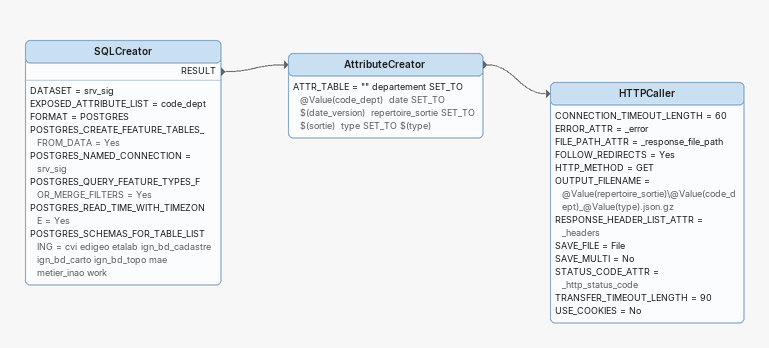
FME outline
SQLCreator
    DATASET = srv_sig
    EXPOSED_ATTRIBUTE_LIST = code_dept
    FORMAT = POSTGRES
    POSTGRES_CREATE_FEATURE_TABLES_FROM_DATA = Yes
    POSTGRES_NAMED_CONNECTION = srv_sig
    POSTGRES_QUERY_FEATURE_TYPES_FOR_MERGE_FILTERS = Yes
    POSTGRES_READ_TIME_WITH_TIMEZONE = Yes
    POSTGRES_SCHEMAS_FOR_TABLE_LISTING = cvi edigeo etalab ign_bd_cadastre ign_bd_carto ign_bd_topo mae metier_inao work
    RESULT -> AttributeCreator
AttributeCreator
    ATTR_TABLE = "" departement SET_TO @Value(code_dept)  date SET_TO $(date_version)  repertoire_sortie SET_TO $(sortie)  type SET_TO $(type)
    -> HTTPCaller
HTTPCaller
    CONNECTION_TIMEOUT_LENGTH = 60
    ERROR_ATTR = _error
    FILE_PATH_ATTR = _response_file_path
    FOLLOW_REDIRECTS = Yes
    HTTP_METHOD = GET
    OUTPUT_FILENAME = @Value(repertoire_sortie)\@Value(code_dept)_@Value(type).json.gz
    RESPONSE_HEADER_LIST_ATTR = _headers
    SAVE_FILE = File
    SAVE_MULTI = No
    STATUS_CODE_ATTR = _http_status_code
    TRANSFER_TIMEOUT_LENGTH = 90
    USE_COOKIES = No
